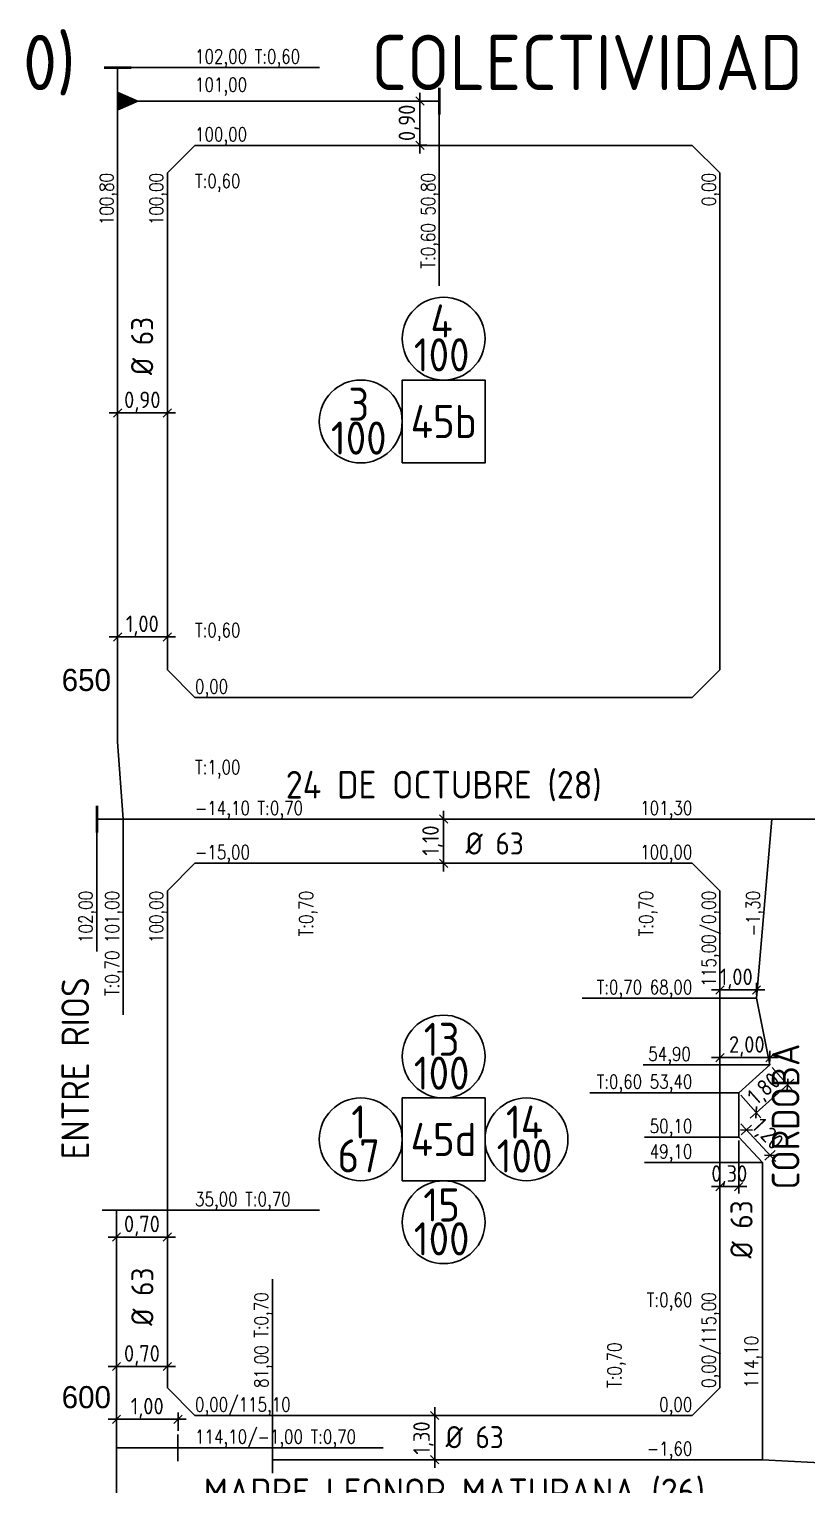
# Model space of a CAD drawing. Extents: x -48 to 13651, y -112 to 3468.
# Drawn here: x 1357.2 to 1498, y 2526.6 to 2790.2 of the extents above; entities that cross this region are included whole.
import ezdxf
from ezdxf.enums import TextEntityAlignment as Align

# ---------------------------------------------------------------- set-up
doc = ezdxf.new("R2010")
doc.units = 0
doc.header["$LTSCALE"] = 6
doc.header["$MEASUREMENT"] = 0
doc.linetypes.add('DASHED2', pattern=[9.525, 6.35, -3.175])
doc.layers.get('0').update_dxf_attribs({"linetype": 'CONTINUOUS'})
doc.layers.get('DEFPOINTS').update_dxf_attribs({"linetype": 'CONTINUOUS'})
for name, color, linetype in [('AMPLIACIONES', 2, 'CONTINUOUS'), ('CAS', 7, 'CONTINUOUS'), ('Caño 110mm', 170, 'CONTINUOUS'), ('COTA', 2, 'CONTINUOUS'), ('Cotas', 7, 'CONTINUOUS'), ('MANZANAS', 7, 'CONTINUOUS'), ('NUMCASA', 12, 'CONTINUOUS'), ('NUMERO-CROQUIS', 13, 'CONTINUOUS'), ('NUMERO-MANZANA', 4, 'CONTINUOUS'), ('P50', 42, 'CONTINUOUS'), ('P63', 172, 'CONTINUOUS'), ('PCAS', 160, 'DASHED2'), ('PROGRESIVA', 60, 'CONTINUOUS'), ('REDUCCIONES', 13, 'CONTINUOUS'), ('TXTDIAMETRO', 7, 'CONTINUOUS')]:
    doc.layers.add(name, color=color, linetype=linetype)
doc.layers.add('ATENCION', color=7, linetype='CONTINUOUS', plot=False)
doc.styles.add('ABADIMTCONDE', font='isocp.shx')
doc.styles.add('GEOSLAB703LTBT', font='isocp.shx', dxfattribs={"width": 0.9, "height": 8})
doc.styles.add('GOTHICE', font='GOTHICE.shx', dxfattribs={"height": 0.6})
doc.styles.add('ROMANS', font='romans.shx', dxfattribs={"width": 0.8, "height": 2.5})
doc.dimstyles.new('COTA02', dxfattribs={"dimtxt": 3, "dimasz": 1.5, "dimexe": 1.25, "dimexo": 0.625, "dimgap": 0.3, "dimtad": 1, "dimtoh": 1, "dimdsep": 46, "dimlunit": 6, "dimtxsty": 'ABADIMTCONDE', "dimblk1": 'OBLIQUE', "dimblk2": 'OBLIQUE', "dimsah": 1, "dimcen": 2.5, "dimdle": 1.5, "dimclrd": 60, "dimclre": 60, "dimclrt": 256, "dimadec": 0, "dimazin": 0, "dimtfac": 1, "dimtix": 1, "dimtofl": 0, "dimtmove": 0, "dimatfit": 0, "dimldrblk": 'OBLIQUE', "dimfxl": 1, "dimtolj": 1, "dimtzin": 0, "dimarcsym": 0})

# ---------------------------------------------------------------- blocks, each defined once
blk = doc.blocks.new('CUADRADO')
at = {"layer": 'NUMERO-MANZANA', "linetype": 'Continuous'}
blk.add_lwpolyline([(-7.5, -7.5), (7.5, -7.5), (7.5, 7.5), (-7.5, 7.5)], close=True, dxfattribs=at)
blk = doc.blocks.new('_OBLIQUE')
at = {"color": 0, "linetype": 'ByBlock'}
blk.add_line((-0.5, -0.5), (0.5, 0.5), dxfattribs=at)
blk = doc.blocks.new('*D1603')
at = {"layer": 'COTA', "color": 60, "lineweight": -2, "transparency": 16777216}
for p, q in [((1371.53, 2548.02), (1383.73, 2548.02)), ((1373.03, 2547.94), (1373.03, 2546.77)), ((1382.23, 2547.94), (1382.23, 2546.77))]:
    blk.add_line(p, q, dxfattribs=at)
at = {"layer": 'DEFPOINTS', "color": 0, "transparency": 16777216}
for p in [(1373.03, 2548.56), (1382.23, 2548.56), (1382.23, 2548.02)]:
    blk.add_point(p, dxfattribs=at)
at = {"layer": 'COTA', "color": 60, "lineweight": -2, "transparency": 16777216, "xscale": 1.5, "yscale": 1.5, "zscale": 1.5, "rotation": 180}
blk.add_blockref('_OBLIQUE', (1373.03, 2548.02), dxfattribs=at)
at = {"layer": 'COTA', "color": 60, "lineweight": -2, "transparency": 16777216, "xscale": 1.5, "yscale": 1.5, "zscale": 1.5}
blk.add_blockref('_OBLIQUE', (1382.23, 2548.02), dxfattribs=at)
at = {"layer": 'COTA', "transparency": 16777216, "insert": (1377.63, 2550.04), "char_height": 3, "attachment_point": 5, "style": 'ABADIMTCONDE'}
blk.add_mtext('\\A1;0,70', dxfattribs=at)
blk = doc.blocks.new('*D1604')
at = {"layer": 'COTA', "color": 60, "lineweight": -2, "transparency": 16777216}
for p, q in [((1371.53, 2571.46), (1383.73, 2571.46)), ((1373.03, 2571.38), (1373.03, 2570.21)), ((1382.23, 2571.38), (1382.23, 2570.21))]:
    blk.add_line(p, q, dxfattribs=at)
at = {"layer": 'DEFPOINTS', "color": 0, "transparency": 16777216}
for p in [(1373.03, 2572.01), (1382.23, 2572.01), (1382.23, 2571.46)]:
    blk.add_point(p, dxfattribs=at)
at = {"layer": 'COTA', "color": 60, "lineweight": -2, "transparency": 16777216, "xscale": 1.5, "yscale": 1.5, "zscale": 1.5, "rotation": 180}
blk.add_blockref('_OBLIQUE', (1373.03, 2571.46), dxfattribs=at)
at = {"layer": 'COTA', "color": 60, "lineweight": -2, "transparency": 16777216, "xscale": 1.5, "yscale": 1.5, "zscale": 1.5}
blk.add_blockref('_OBLIQUE', (1382.23, 2571.46), dxfattribs=at)
at = {"layer": 'COTA', "transparency": 16777216, "insert": (1377.63, 2573.49), "char_height": 3, "attachment_point": 5, "style": 'ABADIMTCONDE'}
blk.add_mtext('\\A1;0,70', dxfattribs=at)
blk = doc.blocks.new('*D1605')
at = {"layer": 'COTA', "color": 60, "lineweight": -2, "transparency": 16777216}
for p, q in [((1384.16, 2536.36), (1384.16, 2539.72)), ((1371.53, 2538.47), (1385.66, 2538.47)), ((1373.03, 2538.39), (1373.03, 2537.22))]:
    blk.add_line(p, q, dxfattribs=at)
at = {"layer": 'DEFPOINTS', "color": 0, "transparency": 16777216}
for p in [(1373.03, 2539.02), (1384.16, 2538.47), (1384.16, 2535.74)]:
    blk.add_point(p, dxfattribs=at)
at = {"layer": 'COTA', "color": 60, "lineweight": -2, "transparency": 16777216, "xscale": 1.5, "yscale": 1.5, "zscale": 1.5, "rotation": 180}
blk.add_blockref('_OBLIQUE', (1373.03, 2538.47), dxfattribs=at)
at = {"layer": 'COTA', "color": 60, "lineweight": -2, "transparency": 16777216, "xscale": 1.5, "yscale": 1.5, "zscale": 1.5}
blk.add_blockref('_OBLIQUE', (1384.16, 2538.47), dxfattribs=at)
at = {"layer": 'COTA', "transparency": 16777216, "insert": (1378.59, 2540.5), "char_height": 3, "attachment_point": 5, "style": 'ABADIMTCONDE'}
blk.add_mtext('\\A1;1,00', dxfattribs=at)
blk = doc.blocks.new('D63')
at = {"layer": 'TXTDIAMETRO', "color": 7, "ltscale": 0.1, "style": 'ABADIMTCONDE'}
blk.add_text('Ø 63', height=4, dxfattribs=at).set_placement((0, 0), align=Align.MIDDLE)
blk = doc.blocks.new('Tapa')
at = {"layer": 'Cotas', "lineweight": 40, "ltscale": 3}
blk.add_line((-2.43, 0), (2.43, 0), dxfattribs=at)
blk = doc.blocks.new('CUPLARED')
at = {"layer": 'REDUCCIONES'}
blk.add_lwpolyline([(4, 0, 0, 3.5, 0), (0, 0, 3.5, 3.5, 0)], format="xyseb", dxfattribs=at)
blk = doc.blocks.new('*D1685')
at = {"layer": 'COTA', "color": 60, "lineweight": -2, "transparency": 16777216}
for p, q in [((1371.73, 2720.68), (1383.73, 2720.68)), ((1373.23, 2720.43), (1373.23, 2719.43)), ((1382.23, 2720.43), (1382.23, 2719.43))]:
    blk.add_line(p, q, dxfattribs=at)
at = {"layer": 'DEFPOINTS', "color": 0, "transparency": 16777216}
for p in [(1373.23, 2721.05), (1382.23, 2721.05), (1382.23, 2720.68)]:
    blk.add_point(p, dxfattribs=at)
at = {"layer": 'COTA', "color": 60, "lineweight": -2, "transparency": 16777216, "xscale": 1.5, "yscale": 1.5, "zscale": 1.5, "rotation": 180}
blk.add_blockref('_OBLIQUE', (1373.23, 2720.68), dxfattribs=at)
at = {"layer": 'COTA', "color": 60, "lineweight": -2, "transparency": 16777216, "xscale": 1.5, "yscale": 1.5, "zscale": 1.5}
blk.add_blockref('_OBLIQUE', (1382.23, 2720.68), dxfattribs=at)
at = {"layer": 'COTA', "transparency": 16777216, "insert": (1377.7, 2722.71), "char_height": 3, "attachment_point": 5, "style": 'ABADIMTCONDE'}
blk.add_mtext('\\A1;0,90', dxfattribs=at)
blk = doc.blocks.new('*D1686')
at = {"layer": 'COTA', "color": 60, "lineweight": -2, "transparency": 16777216}
for p, q in [((1371.73, 2680.13), (1383.73, 2680.13)), ((1373.23, 2679.88), (1373.23, 2678.88)), ((1382.23, 2679.88), (1382.23, 2678.88))]:
    blk.add_line(p, q, dxfattribs=at)
at = {"layer": 'DEFPOINTS', "color": 0, "transparency": 16777216}
for p in [(1373.23, 2680.51), (1382.23, 2680.51), (1382.23, 2680.13)]:
    blk.add_point(p, dxfattribs=at)
at = {"layer": 'COTA', "color": 60, "lineweight": -2, "transparency": 16777216, "xscale": 1.5, "yscale": 1.5, "zscale": 1.5, "rotation": 180}
blk.add_blockref('_OBLIQUE', (1373.23, 2680.13), dxfattribs=at)
at = {"layer": 'COTA', "color": 60, "lineweight": -2, "transparency": 16777216, "xscale": 1.5, "yscale": 1.5, "zscale": 1.5}
blk.add_blockref('_OBLIQUE', (1382.23, 2680.13), dxfattribs=at)
at = {"layer": 'COTA', "transparency": 16777216, "insert": (1377.7, 2682.16), "char_height": 3, "attachment_point": 5, "style": 'ABADIMTCONDE'}
blk.add_mtext('\\A1;1,00', dxfattribs=at)
blk = doc.blocks.new('*D1687')
at = {"layer": 'COTA', "color": 60, "lineweight": -2, "transparency": 16777216}
for p, q in [((1427.95, 2767.65), (1427.95, 2778.65)), ((1427.85, 2777.15), (1429.2, 2777.15)), ((1427.85, 2769.15), (1429.2, 2769.15))]:
    blk.add_line(p, q, dxfattribs=at)
at = {"layer": 'DEFPOINTS', "color": 0, "transparency": 16777216}
for p in [(1427.23, 2777.15), (1427.95, 2777.15), (1427.23, 2769.15)]:
    blk.add_point(p, dxfattribs=at)
at = {"layer": 'COTA', "color": 60, "lineweight": -2, "transparency": 16777216, "xscale": 1.5, "yscale": 1.5, "zscale": 1.5}
for p, rotation in [((1427.95, 2777.15), 90), ((1427.95, 2769.15), 270)]:
    blk.add_blockref('_OBLIQUE', p, dxfattribs=dict(at, rotation=rotation))
at = {"layer": 'COTA', "transparency": 16777216, "insert": (1425.93, 2773.22), "char_height": 3, "attachment_point": 5, "rotation": 90, "style": 'ABADIMTCONDE'}
blk.add_mtext('\\A1;0,90', dxfattribs=at)
blk = doc.blocks.new('*D1706')
at = {"layer": 'COTA', "color": 60, "lineweight": -2, "transparency": 16777216}
for p, q in [((1434.44, 2647.15), (1430.98, 2647.15)), ((1432.23, 2637.65), (1432.23, 2648.65)), ((1434.44, 2639.15), (1430.98, 2639.15))]:
    blk.add_line(p, q, dxfattribs=at)
at = {"layer": 'DEFPOINTS', "color": 0, "transparency": 16777216}
for p in [(1432.23, 2647.15), (1435.07, 2647.15), (1435.07, 2639.15)]:
    blk.add_point(p, dxfattribs=at)
at = {"layer": 'COTA', "color": 60, "lineweight": -2, "transparency": 16777216, "xscale": 1.5, "yscale": 1.5, "zscale": 1.5}
for p, rotation in [((1432.23, 2647.15), 90), ((1432.23, 2639.15), 270)]:
    blk.add_blockref('_OBLIQUE', p, dxfattribs=dict(at, rotation=rotation))
at = {"layer": 'COTA', "transparency": 16777216, "insert": (1430.21, 2643.27), "char_height": 3, "attachment_point": 5, "rotation": 90, "style": 'ABADIMTCONDE'}
blk.add_mtext('\\A1;1,10', dxfattribs=at)
blk = doc.blocks.new('*D1707')
at = {"layer": 'COTA', "color": 60, "lineweight": -2, "transparency": 16777216}
for p, q in [((1491.69, 2602.16), (1495.29, 2598.11)), ((1487.69, 2593.02), (1495.58, 2600.04)), ((1486.04, 2597.13), (1489.65, 2593.08))]:
    blk.add_line(p, q, dxfattribs=at)
at = {"layer": 'DEFPOINTS', "color": 0, "transparency": 16777216}
for p in [(1491.27, 2602.62), (1485.63, 2597.6), (1494.46, 2599.04)]:
    blk.add_point(p, dxfattribs=at)
at = {"layer": 'COTA', "color": 60, "lineweight": -2, "transparency": 16777216, "xscale": 1.5, "yscale": 1.5, "zscale": 1.5}
for p, rotation in [((1494.46, 2599.04), 41.66402788030452), ((1488.81, 2594.02), 221.6640278803045)]:
    blk.add_blockref('_OBLIQUE', p, dxfattribs=dict(at, rotation=rotation))
at = {"layer": 'COTA', "transparency": 16777216, "insert": (1490.4, 2598.14), "char_height": 3, "attachment_point": 5, "rotation": 41.664, "style": 'ABADIMTCONDE'}
blk.add_mtext('\\A1;1,80', dxfattribs=at)
blk = doc.blocks.new('*D1708')
at = {"layer": 'COTA', "color": 60, "lineweight": -2, "transparency": 16777216}
for p, q in [((1486.02, 2591.97), (1492.35, 2585.16)), ((1486.08, 2589.98), (1487.95, 2591.72)), ((1490.38, 2585.37), (1492.25, 2587.11))]:
    blk.add_line(p, q, dxfattribs=at)
at = {"layer": 'DEFPOINTS', "color": 0, "transparency": 16777216}
for p in [(1485.63, 2589.56), (1491.33, 2586.26), (1489.92, 2584.94)]:
    blk.add_point(p, dxfattribs=at)
at = {"layer": 'COTA', "color": 60, "lineweight": -2, "transparency": 16777216, "xscale": 1.5, "yscale": 1.5, "zscale": 1.5}
for p, rotation in [((1487.04, 2590.87), 132.9484698320551), ((1491.33, 2586.26), 312.9484698320551)]:
    blk.add_blockref('_OBLIQUE', p, dxfattribs=dict(at, rotation=rotation))
at = {"layer": 'COTA', "transparency": 16777216, "insert": (1490.67, 2589.95), "char_height": 3, "attachment_point": 5, "rotation": 312.9485, "style": 'ABADIMTCONDE'}
blk.add_mtext('\\A1;1,20', dxfattribs=at)
blk = doc.blocks.new('*D1709')
at = {"layer": 'COTA', "color": 60, "lineweight": -2, "transparency": 16777216}
for p, q in [((1482.23, 2603.25), (1482.23, 2605.21)), ((1491.27, 2603.25), (1491.27, 2605.21)), ((1492.77, 2603.96), (1480.73, 2603.96))]:
    blk.add_line(p, q, dxfattribs=at)
at = {"layer": 'DEFPOINTS', "color": 0, "transparency": 16777216}
for p in [(1482.23, 2603.96), (1482.23, 2602.62), (1491.27, 2602.62)]:
    blk.add_point(p, dxfattribs=at)
at = {"layer": 'COTA', "color": 60, "lineweight": -2, "transparency": 16777216, "xscale": 1.5, "yscale": 1.5, "zscale": 1.5, "rotation": 180}
blk.add_blockref('_OBLIQUE', (1482.23, 2603.96), dxfattribs=at)
at = {"layer": 'COTA', "color": 60, "lineweight": -2, "transparency": 16777216, "xscale": 1.5, "yscale": 1.5, "zscale": 1.5}
blk.add_blockref('_OBLIQUE', (1491.27, 2603.96), dxfattribs=at)
at = {"layer": 'COTA', "transparency": 16777216, "insert": (1487.1, 2605.99), "char_height": 3, "attachment_point": 5, "style": 'ABADIMTCONDE'}
blk.add_mtext('\\A1;2,00', dxfattribs=at)
blk = doc.blocks.new('*D1710')
at = {"layer": 'COTA', "color": 60, "lineweight": -2, "transparency": 16777216}
for p, q in [((1482.23, 2588.93), (1482.23, 2579.34)), ((1485.63, 2588.93), (1485.63, 2579.34)), ((1480.73, 2580.59), (1487.13, 2580.59))]:
    blk.add_line(p, q, dxfattribs=at)
at = {"layer": 'DEFPOINTS', "color": 0, "transparency": 16777216}
for p in [(1482.23, 2589.56), (1485.63, 2589.56), (1485.63, 2580.59)]:
    blk.add_point(p, dxfattribs=at)
at = {"layer": 'COTA', "color": 60, "lineweight": -2, "transparency": 16777216, "xscale": 1.5, "yscale": 1.5, "zscale": 1.5, "rotation": 180}
blk.add_blockref('_OBLIQUE', (1482.23, 2580.59), dxfattribs=at)
at = {"layer": 'COTA', "color": 60, "lineweight": -2, "transparency": 16777216, "xscale": 1.5, "yscale": 1.5, "zscale": 1.5}
blk.add_blockref('_OBLIQUE', (1485.63, 2580.59), dxfattribs=at)
at = {"layer": 'COTA', "transparency": 16777216, "insert": (1483.93, 2582.61), "char_height": 3, "attachment_point": 5, "style": 'ABADIMTCONDE'}
blk.add_mtext('\\A1;0,30', dxfattribs=at)
blk = doc.blocks.new('*D1711')
at = {"layer": 'COTA', "color": 60, "lineweight": -2, "transparency": 16777216}
for p, q in [((1480.73, 2616.22), (1490.35, 2616.22)), ((1482.23, 2615.33), (1482.23, 2617.47)), ((1488.85, 2615.33), (1488.85, 2617.47))]:
    blk.add_line(p, q, dxfattribs=at)
at = {"layer": 'DEFPOINTS', "color": 0, "transparency": 16777216}
for p in [(1488.85, 2616.22), (1482.23, 2614.71), (1488.85, 2614.71)]:
    blk.add_point(p, dxfattribs=at)
at = {"layer": 'COTA', "color": 60, "lineweight": -2, "transparency": 16777216, "xscale": 1.5, "yscale": 1.5, "zscale": 1.5, "rotation": 180}
blk.add_blockref('_OBLIQUE', (1482.23, 2616.22), dxfattribs=at)
at = {"layer": 'COTA', "color": 60, "lineweight": -2, "transparency": 16777216, "xscale": 1.5, "yscale": 1.5, "zscale": 1.5}
blk.add_blockref('_OBLIQUE', (1488.85, 2616.22), dxfattribs=at)
at = {"layer": 'COTA', "transparency": 16777216, "insert": (1485.19, 2618.24), "char_height": 3, "attachment_point": 5, "style": 'ABADIMTCONDE'}
blk.add_mtext('\\A1;1,00', dxfattribs=at)
blk = doc.blocks.new('*D1712')
at = {"layer": 'COTA', "color": 60, "lineweight": -2, "transparency": 16777216}
for p, q in [((1430.75, 2539.15), (1429.36, 2539.15)), ((1430.61, 2529.65), (1430.61, 2540.65)), ((1430.75, 2531.15), (1429.36, 2531.15))]:
    blk.add_line(p, q, dxfattribs=at)
at = {"layer": 'DEFPOINTS', "color": 0, "transparency": 16777216}
for p in [(1430.61, 2539.15), (1431.38, 2539.15), (1431.38, 2531.15)]:
    blk.add_point(p, dxfattribs=at)
at = {"layer": 'COTA', "color": 60, "lineweight": -2, "transparency": 16777216, "xscale": 1.5, "yscale": 1.5, "zscale": 1.5}
for p, rotation in [((1430.61, 2539.15), 90), ((1430.61, 2531.15), 270)]:
    blk.add_blockref('_OBLIQUE', p, dxfattribs=dict(at, rotation=rotation))
at = {"layer": 'COTA', "transparency": 16777216, "insert": (1428.58, 2535.08), "char_height": 3, "attachment_point": 5, "rotation": 90, "style": 'ABADIMTCONDE'}
blk.add_mtext('\\A1;1,30', dxfattribs=at)

msp = doc.modelspace()

# ---------------------------------------------------------------- linework, layer by layer
at = {"layer": 'CAS', "ltscale": 0.1}
for p, q in [((1375.652, 2576.334), (1370.407, 2576.334)), ((1384.157, 2535.736), (1384.157, 2530.89)), ((1401.234, 2533.568), (1401.234, 2528.722))]:
    msp.add_line(p, q, dxfattribs=at)
at = {"layer": 'Caño 110mm', "color": 160}
for p, q in [((1373.029, 2520.091), (1373.029, 2576.334)), ((1373.029, 2533.313), (1384.157, 2533.313))]:
    msp.add_line(p, q, dxfattribs=at)
at = {"layer": 'MANZANAS'}
for p, q in [((1387.234, 2769.145), (1382.234, 2764.145)), ((1477.234, 2769.145), (1387.234, 2769.145)), ((1482.234, 2764.145), (1477.234, 2769.145)), ((1382.234, 2764.145), (1382.234, 2674.145)), ((1482.234, 2674.145), (1482.234, 2764.145)), ((1382.234, 2674.145), (1387.234, 2669.145)), ((1477.234, 2669.145), (1482.234, 2674.145)), ((1387.234, 2669.145), (1477.234, 2669.145)), ((1387.234, 2639.145), (1382.234, 2634.145)), ((1477.234, 2639.145), (1387.234, 2639.145)), ((1477.234, 2639.145), (1482.234, 2634.145)), ((1382.234, 2634.145), (1382.234, 2544.145)), ((1482.234, 2544.145), (1482.234, 2634.145)), ((1387.234, 2539.145), (1382.234, 2544.145)), ((1482.234, 2544.145), (1477.234, 2539.145)), ((1387.234, 2539.145), (1477.234, 2539.145))]:
    msp.add_line(p, q, dxfattribs=at)
at = {"layer": 'NUMERO-CROQUIS'}
for centre in [(1432.234, 2734.145), (1417.234, 2719.145), (1432.234, 2604.145), (1417.234, 2589.145), (1447.234, 2589.145), (1432.234, 2574.145)]:
    msp.add_circle(centre, 7.5, dxfattribs=at)
at = {"layer": 'NUMERO-MANZANA'}
msp.add_lwpolyline([(1424.734, 2711.645), (1439.734, 2711.645), (1439.734, 2726.645), (1424.734, 2726.645)], close=True, dxfattribs=at)
at = {"layer": 'P50'}
msp.add_line((1431.434, 2777.145), (1373.234, 2777.145), dxfattribs=at)
at = {"layer": 'P63'}
for p, q in [((1373.234, 2777.145), (1373.234, 2783.244)), ((1373.234, 2777.145), (1373.234, 2661.145)), ((1374.234, 2647.145), (1373.234, 2661.145)), ((1374.234, 2647.145), (1369.474, 2647.145)), ((1491.624, 2647.145), (1374.234, 2647.145)), ((1488.848, 2614.708), (1491.624, 2647.145)), ((1491.624, 2647.145), (1504.234, 2647.145)), ((1488.848, 2614.708), (1491.271, 2602.625)), ((1491.271, 2602.625), (1485.625, 2597.601)), ((1485.625, 2597.601), (1485.625, 2589.556)), ((1485.625, 2589.556), (1489.919, 2584.943)), ((1489.919, 2584.943), (1489.919, 2531.145)), ((1401.234, 2531.145), (1489.919, 2531.145)), ((1489.919, 2531.145), (1503.872, 2530.368))]:
    msp.add_line(p, q, dxfattribs=at)
at = {"layer": 'PROGRESIVA'}
for p, q in [((1375.652, 2783.244), (1409.764, 2783.244)), ((1431.434, 2743.714), (1431.434, 2777.145)), ((1374.234, 2647.145), (1374.234, 2611.716)), ((1369.474, 2644.714), (1369.474, 2623.175)), ((1488.848, 2614.708), (1457.327, 2614.708)), ((1491.271, 2602.625), (1468.313, 2602.625)), ((1485.625, 2597.601), (1458.671, 2597.601)), ((1485.625, 2589.556), (1468.574, 2589.556)), ((1489.919, 2584.943), (1468.574, 2584.943)), ((1375.652, 2576.334), (1409.764, 2576.334)), ((1401.234, 2530.394), (1401.234, 2563.808)), ((1381.398, 2533.313), (1421.279, 2533.313))]:
    msp.add_line(p, q, dxfattribs=at)

# ---------------------------------------------------------------- block references
at = {"layer": 'AMPLIACIONES', "ltscale": 0.1}
for name, p in [('D63', (1441.473, 2642.729)), ('CUADRADO', (1432.234, 2589.145)), ('D63', (1437.855, 2535.233))]:
    msp.add_blockref(name, p, dxfattribs=at)
at = {"layer": 'CAS', "rotation": 270}
msp.add_blockref('Tapa', (1369.474, 2647.145), dxfattribs=at)
at = {"layer": 'COTA'}
msp.add_blockref('CUPLARED', (1373.234, 2777.145), dxfattribs=at)
at = {"layer": 'PCAS'}
msp.add_blockref('Tapa', (1373.234, 2783.244), dxfattribs=at)
at = {"layer": 'PCAS', "rotation": 270}
msp.add_blockref('Tapa', (1431.434, 2777.145), dxfattribs=at)
at = {"layer": 'TXTDIAMETRO', "ltscale": 0.1, "rotation": 90}
for p in [(1377.668, 2732.813), (1486.131, 2572.845), (1377.701, 2560.667)]:
    msp.add_blockref('D63', p, dxfattribs=at)

# ---------------------------------------------------------------- texts
at = {"layer": 'ATENCION', "style": 'GEOSLAB703LTBT'}
for s, height, p in [('COLECTIVIDAD VASCA (30)', 10, (1219.141, 2784.145)), ('COLECTIVIDAD VASCA (30)', 10, (1419.141, 2784.145)), ('24 DE OCTUBRE (28)', 5, (1403.659, 2653.37)), ('MADRE LEONOR MATURANA (26)', 5, (1388.809, 2525.241))]:
    msp.add_text(s, height=height, dxfattribs=at).set_placement(p, align=Align.MIDDLE_LEFT)
for s, p in [('ENTRE RIOS', (1365.57, 2585.514)), ('CORDOBA', (1494.127, 2580.08))]:
    msp.add_text(s, height=5, rotation=90, dxfattribs=at).set_placement(p, align=Align.MIDDLE_LEFT)
at = {"layer": 'NUMCASA', "color": 12, "linetype": 'Continuous', "style": 'GOTHICE'}
for s, p in [('650', (1367.569, 2669.145)), ('600', (1367.569, 2539.273))]:
    msp.add_text(s, height=4, dxfattribs=at).set_placement(p, align=Align.BOTTOM_CENTER)
at = {"layer": 'NUMERO-CROQUIS', "style": 'GEOSLAB703LTBT'}
for s, p in [('4', (1431.869, 2737.346)), ('100', (1431.869, 2731.211)), ('3', (1416.869, 2722.277)), ('100', (1416.869, 2716.142)), ('13', (1431.869, 2607.277)), ('100', (1431.869, 2601.142)), ('1', (1416.869, 2592.303)), ('14', (1446.869, 2592.277)), ('67', (1416.869, 2586.168)), ('100', (1446.869, 2586.142)), ('15', (1431.869, 2577.277)), ('100', (1431.869, 2571.142))]:
    msp.add_text(s, height=6, dxfattribs=at).set_placement(p, align=Align.MIDDLE)
at = {"layer": 'NUMERO-MANZANA', "style": 'GEOSLAB703LTBT'}
for s, p in [('45b', (1432.234, 2719.145)), ('45d', (1432.234, 2589.145))]:
    msp.add_text(s, height=6, dxfattribs=at).set_placement(p, align=Align.MIDDLE)
at = {"layer": 'PROGRESIVA', "style": 'ROMANS', "width": 0.8}
for s, p in [('102,00 T:0,60', (1387.234, 2783.244)), ('101,00', (1387.234, 2778.145)), ('100,00', (1387.234, 2769.145)), ('T:0,60', (1387.234, 2760.691)), ('T:0,60', (1387.234, 2679.364)), ('0,00', (1387.234, 2669.145)), ('T:1,00', (1387.234, 2654.536)), ('-14,10 T:0,70', (1387.234, 2647.145)), ('-15,00', (1387.234, 2639.145)), ('35,00 T:0,70', (1387.234, 2576.334)), ('0,00/115,10', (1387.234, 2539.145)), ('114,10/-1,00 T:0,70', (1387.234, 2533.305))]:
    msp.add_text(s, height=2.5, dxfattribs=at).set_placement(p, align=Align.BOTTOM_LEFT)
for s, p in [('100,80', (1373.234, 2764.145)), ('100,00', (1382.234, 2764.145)), ('T:0,60 50,80', (1431.434, 2764.145)), ('0,00', (1482.234, 2764.145)), ('102,00', (1369.463, 2634.145)), ('T:0,70 101,00', (1374.25, 2634.145)), ('100,00', (1382.234, 2634.145)), ('T:0,70', (1409.36, 2634.154)), ('T:0,70', (1470.876, 2634.154)), ('115,00/0,00', (1482.234, 2634.145)), ('-1,30', (1490.234, 2634.145))]:
    msp.add_text(s, height=2.5, rotation=90, dxfattribs=at).set_placement(p, align=Align.BOTTOM_RIGHT)
for s, p in [('101,30', (1477.234, 2647.145)), ('100,00', (1477.234, 2639.145)), ('T:0,70 68,00', (1477.234, 2614.708)), ('54,90', (1476.973, 2602.625)), ('T:0,60 53,40', (1477.234, 2597.601)), ('50,10', (1477.234, 2589.556)), ('49,10', (1477.234, 2584.943)), ('T:0,60', (1477.234, 2558.09)), ('0,00', (1477.234, 2539.145)), ('-1,60', (1477.234, 2531.145))]:
    msp.add_text(s, height=2.5, dxfattribs=at).set_placement(p, align=Align.BOTTOM_RIGHT)
for s, p in [('81,00 T:0,70', (1401.234, 2544.145)), ('0,00/115,00', (1482.234, 2544.145)), ('T:0,70', (1465.155, 2544.145)), ('114,10', (1489.919, 2544.145))]:
    msp.add_text(s, height=2.5, rotation=90, dxfattribs=at).set_placement(p, align=Align.BOTTOM_LEFT)

# ---------------------------------------------------------------- dimensions: what is measured, and where the dimension line sits
at = {"layer": 'COTA'}
for base, p1, p2, angle, text, picture, middle, dimtype in [((1427.952, 2777.145), (1427.228, 2769.145), (1427.228, 2777.145), 90, '0,90', '*D1687', (1427.952, 2773.22), 160), ((1432.234, 2647.145), (1435.066, 2639.145), (1435.066, 2647.145), 90, '1,10', '*D1706', (1432.234, 2643.272), 160), ((1494.46, 2599.041), (1485.625, 2597.601), (1491.271, 2602.625), 41.66403, '1,80', '*D1707', (1491.743, 2596.623), 161), ((1491.333, 2586.259), (1485.625, 2589.556), (1489.919, 2584.943), 312.94847, '1,20', '*D1708', (1489.186, 2588.565), 161), ((1430.605, 2539.145), (1431.377, 2531.145), (1431.377, 2539.145), 90, '1,30', '*D1712', (1430.605, 2535.079), 160)]:
    dim = msp.add_linear_dim(base=base, p1=p1, p2=p2, angle=angle, text=text, dimstyle='COTA02', dxfattribs=at)
    dim.commit()
    dim.dimension.update_dxf_attribs({"geometry": picture, "text_midpoint": middle, "dimtype": dimtype})
for base, p1, p2, text, picture, middle in [((1382.234, 2720.681), (1373.234, 2721.055), (1382.234, 2721.055), '0,90', '*D1685', (1377.697, 2720.681)), ((1382.234, 2680.135), (1373.234, 2680.509), (1382.234, 2680.509), '1,00', '*D1686', (1377.697, 2680.135)), ((1488.848, 2616.216), (1482.234, 2614.708), (1488.848, 2614.708), '1,00', '*D1711', (1485.192, 2616.216)), ((1482.234, 2603.96), (1491.271, 2602.625), (1482.234, 2602.625), '2,00', '*D1709', (1487.1, 2603.96)), ((1485.625, 2580.588), (1482.234, 2589.556), (1485.625, 2589.556), '0,30', '*D1710', (1483.93, 2580.588))]:
    dim = msp.add_linear_dim(base=base, p1=p1, p2=p2, text=text, dimstyle='COTA02', dxfattribs=at)
    dim.commit()
    dim.dimension.update_dxf_attribs({"geometry": picture, "text_midpoint": middle, "dimtype": 160})
at = {"layer": 'COTA', "color": 12}
for base, p1, p2, text, picture, middle in [((1382.234, 2571.461), (1373.029, 2572.006), (1382.234, 2572.006), '0,70', '*D1604', (1377.632, 2573.486)), ((1382.234, 2548.015), (1373.029, 2548.56), (1382.234, 2548.56), '0,70', '*D1603', (1377.632, 2550.04)), ((1384.157, 2538.474), (1373.029, 2539.019), (1384.157, 2535.736), '1,00', '*D1605', (1378.593, 2540.499))]:
    dim = msp.add_linear_dim(base=base, p1=p1, p2=p2, text=text, dimstyle='COTA02', dxfattribs=at)
    dim.commit()
    dim.dimension.update_dxf_attribs({"geometry": picture, "text_midpoint": middle})

doc.saveas('drawing.dxf')
